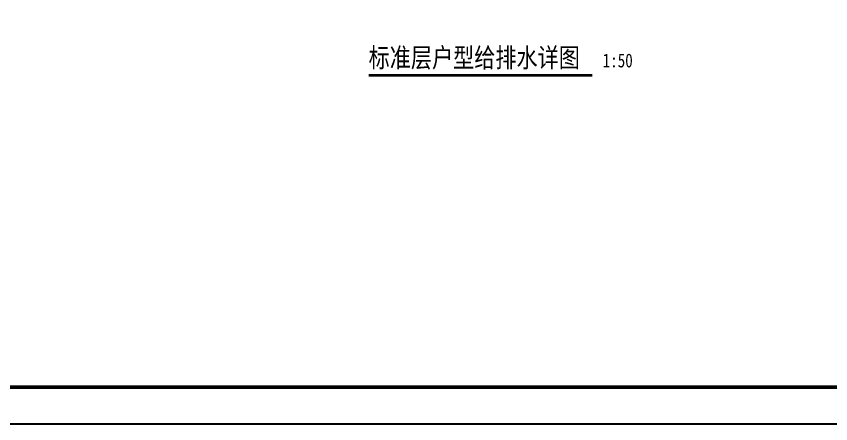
# Model space of a CAD drawing. Extents: x -287580 to -53108, y -522338 to -82629.
# Drawn here: x -147340 to -136221, y -480916 to -475361 of the extents above; entities that cross this region are included whole.
import ezdxf

# ---------------------------------------------------------------- set-up
doc = ezdxf.new("R2010")
doc.units = 0
doc.header["$LTSCALE"] = 1000
doc.header["$MEASUREMENT"] = 0
doc.layers.add('DIM_SYMB', color=99, linetype='Continuous')
doc.layers.add('PUB_TITLE', color=146, linetype='Continuous')
doc.styles.add('-宋体', font='', dxfattribs={"width": 0.8})
doc.styles.get('-宋体').set_extended_font_data('SimSun')

msp = doc.modelspace()

# ---------------------------------------------------------------- linework, layer by layer
at = {"layer": 'DIM_SYMB', "const_width": 35}
msp.add_lwpolyline([(-142529.8, -476165.1), (-139474.4, -476165.1)], dxfattribs=at)
at = {"layer": 'PUB_TITLE'}
msp.add_lwpolyline([(-157666, -480915.5), (-115616, -480915.5), (-115616, -451215.5), (-157666, -451215.5)], close=True, dxfattribs=at)
at = {"layer": 'PUB_TITLE', "const_width": 50}
msp.add_lwpolyline([(-156416, -480415.5), (-116116, -480415.5), (-116116, -451715.5), (-156416, -451715.5)], close=True, dxfattribs=at)

# ---------------------------------------------------------------- texts
at = {"layer": 'DIM_SYMB', "color": 7, "style": '-宋体', "width": 0.8}
for s, height, p in [('标准层户型给排水详图', 264.35, (-142529.8, -476056.7, 0)), ('1:50', 188.82, (-139334.4, -476056.7, 0))]:
    msp.add_text(s, height=height, dxfattribs=at).set_placement(p)

doc.saveas('drawing.dxf')
